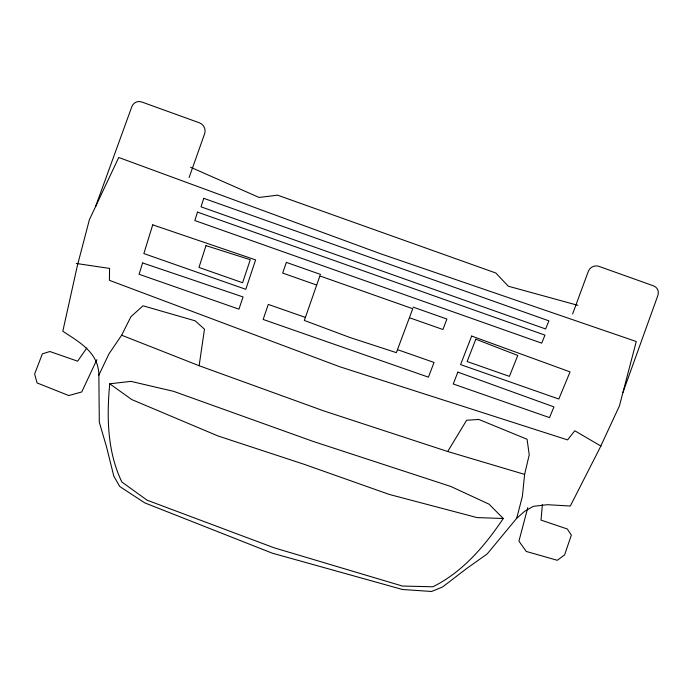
<?xml version="1.0" encoding="UTF-8"?>
<svg xmlns="http://www.w3.org/2000/svg" width="693" height="693" viewBox="0 0 693 693"><rect width="100%" height="100%" fill="white"/><g stroke="black" fill="none" stroke-linecap="round" stroke-linejoin="round"><path stroke-width="1.04" d="M98.865 375.121L99.298 422.158L106.54 446.933L113.825 476.169L119.776 486.529L144.75 502.875L272.184 553.144L402.477 589.492L431.618 591.475L442.593 586.971L466.337 568.745L487.162 553.976L516.709 518.269L524.558 511.365L533.324 506.34L547.401 504.695L570.304 506.029L600.017 447.713L619.421 405.933L636.261 341.519L380.431 253.707L118.737 157.484L89.397 219.69L77.382 265.575L62.812 331.254C79.504 342.238 98.64 352.607 98.865 375.121L108.896 353.984L121.639 335.221L130.916 316.718L143.018 305.795L195.166 320.833L204.478 329.175L199.134 365.722L323.622 410.854L447.695 451.507L524.61 474.393L522.401 496.231L516.709 518.269M109.737 383.801C106.635 416.718 107.216 451.715 121.89 482.051L147.107 500.199L274.116 547.791L402.373 586.035L432.839 586.789C462.742 572.071 484.979 545.686 503.274 518.503L489.041 504.166L450.874 486.486L312.638 441.25L173.553 391.328L130.899 381.375L109.737 383.801L131.826 399.601L217.741 435.871L304.279 464.353L389.275 494.438L476.975 517.576L503.274 518.503M542.411 504.608L540.99 520.096L567.29 528.976L571.353 535.109L564.587 554.911L557.328 560.299L526.273 551.455L518.936 541.146L527.763 507.657M524.61 474.393L529.235 454.773L527.07 439.249L478.846 419.456L466.632 420.244L447.695 451.507M189.111 177.521L204.626 133.74A8.359 8.013 67.9 0 0 199.506 122.852L141.805 102.001A8.455 8.004 65.1 0 0 131.843 106.661L95.573 206.592M622.964 392.377L657.882 295.417A8.125 7.597 -38.8 0 0 653.551 285.871L598.795 266.311A8.117 7.684 -40.6 0 0 588.314 271.396L572.6 314.007M96.873 359.676L81.748 391.952L68.789 395.547L37.067 382.943L34.65 374.003L42.368 353.828L49.879 351.516L77.642 361.183L86.842 347.929M76.273 263.47L109.589 268.425L109.399 280.327L339.579 366.701L567.584 439.908L574.783 430.769L601.065 446.162M577.858 305.318L508.315 286.218L495.841 273.025L277.607 195.175L259.069 197.444L190.61 167.256M305.405 317.411L268.278 304.409L263.149 319.456L428.413 377.157L434.043 362.448L397.461 349.644M316.701 285.057L282.683 273.077L286.339 262.37L320.668 274.489M409.407 317.715L442.922 329.521L446.916 319.049L413.097 307.112M121.639 335.221L199.134 365.722M152.729 224.835L143.858 253.577L245.798 289.31L255.622 259.901L152.729 224.835M142.593 262.933L139.085 274.281L238.955 309.156L243.035 296.942L142.593 262.933M197.496 212.11L194.82 220.547L541.701 343.165L544.958 335.126L197.496 212.11M203.742 198.328L201.039 206.835L545.616 328.967L548.908 320.85L203.742 198.328M205.986 245.625L198.969 267.437L242.602 282.753L250.268 259.728L205.986 245.625M319.889 275.953L304.331 320.443L350.112 337.569L396.361 352.65L412.759 308.723L319.889 275.953M471.682 336.053L460.576 364.605L558.809 399.029L570.07 371.898L471.682 336.053M457.856 372.132L453.248 383.991L549.514 417.61L553.95 406.895L457.856 372.132M475.822 339.198L467.117 361.521L509.398 376.36L517.784 355.466L475.822 339.198"/></g></svg>
